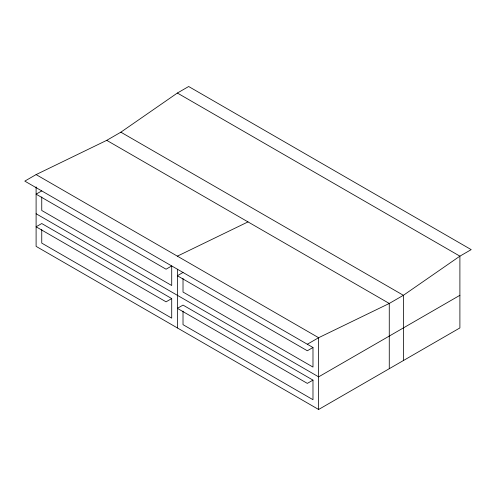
<?xml version="1.0" encoding="UTF-8"?>
<svg xmlns="http://www.w3.org/2000/svg" width="496" height="496" viewBox="0 0 496 496"><rect width="100%" height="100%" fill="white"/><g stroke="black" fill="none" stroke-linecap="round" stroke-linejoin="round"><path stroke-width="0.74" d="M183.018 278.492L183.018 292.045L312.982 367.077L312.982 347.504L24.8 181.121L36.103 174.598L106.733 140.343L120.863 132.184L177.37 93.037L188.666 86.515L471.2 249.631L459.897 256.153L403.391 295.306L389.267 303.459L318.63 337.714L307.334 344.236M41.751 190.91L36.103 194.172L166.067 269.204L171.715 265.943L171.715 285.516L41.751 210.484L41.751 196.931M183.018 272.465L177.37 275.733L307.334 350.765L312.982 347.504M171.715 298.567L166.067 301.828L36.103 226.796L41.751 223.535L171.715 298.567L171.715 318.141L41.751 243.108L41.751 229.555M312.982 380.128L307.334 383.389L177.37 308.351L183.018 305.09L312.982 380.128L312.982 399.702L183.018 324.663L183.018 311.116M459.897 295.306L318.63 376.861L36.103 213.745M36.103 186.88L36.103 246.369L318.63 409.485L459.897 327.93L459.897 256.153L177.37 93.037M177.37 256.153L248 221.898M120.863 132.184L403.391 295.306L403.391 360.555M106.733 140.343L389.267 303.459L389.267 368.708M36.103 174.598L318.63 337.714L318.63 409.485M177.37 269.204L177.37 327.93"/></g></svg>
